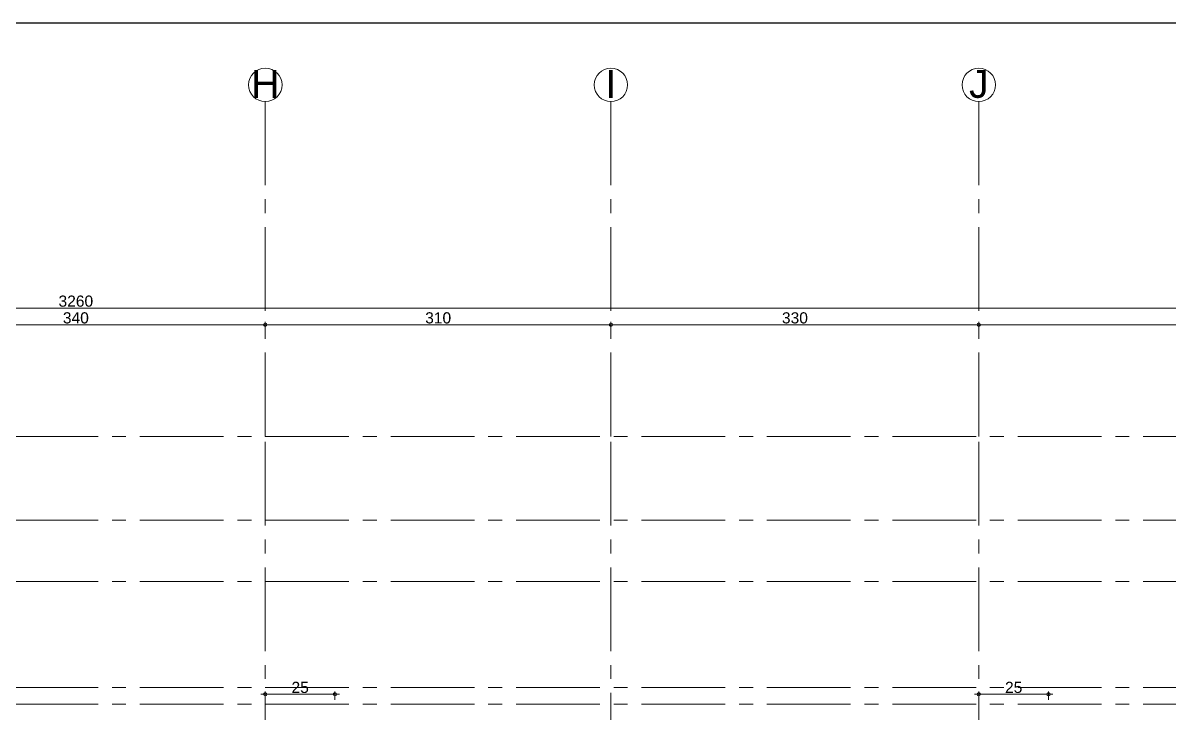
# Model space of a CAD drawing. Header units: millimetres. Extents: x 2232 to 85269, y -3593 to 5869.
# Drawn here: x 34444 to 35472, y 5250 to 5869 of the extents above; entities that cross this region are included whole.
import ezdxf

# ---------------------------------------------------------------- set-up
doc = ezdxf.new("R2010")
doc.units = ezdxf.units.MM
doc.linetypes.add('CENTER2', pattern=[112.5, 75, -12.5, 12.5, -12.5])
doc.linetypes.add('DASHDOT2', pattern=[12.7, 6.35, -3.175, 0, -3.175])
doc.layers.add('aks', color=251, linetype='DASHDOT2', lineweight=35)
doc.layers.add('Ölçülendirme', color=7, linetype='Continuous')
doc.styles.add('arial_1_18', font='arial.ttf', dxfattribs={"height": 0.2})

# ---------------------------------------------------------------- blocks, each defined once
blk = doc.blocks.new('IDE999Entity7000')
at = {"layer": 'aks', "color": 250, "linetype": 'CENTER2', "lineweight": 5}
for points in [[(26135.6, 2530), (26135.6, 2830)], [(26135.6, 200), (26135.6, 2530)]]:
    blk.add_lwpolyline(points, dxfattribs=at)
at = {"layer": 'aks', "color": 30, "linetype": 'Continuous', "lineweight": 5}
blk.add_circle((26135.6, 2845), 15, dxfattribs=at)
at = {"layer": 'aks', "color": 1, "linetype": 'Continuous', "lineweight": 5, "style": 'arial_1_18'}
blk.add_text('I', height=25, dxfattribs=at).set_placement((26130.8, 2833.4))
blk = doc.blocks.new('IDE999Entity7001')
at = {"layer": 'aks', "color": 250, "linetype": 'CENTER2', "lineweight": 5}
for points in [[(26465.6, 2530), (26465.6, 2830)], [(26465.6, 200), (26465.6, 2530)]]:
    blk.add_lwpolyline(points, dxfattribs=at)
at = {"layer": 'aks', "color": 30, "linetype": 'Continuous', "lineweight": 5}
blk.add_circle((26465.6, 2845), 15, dxfattribs=at)
at = {"layer": 'aks', "color": 1, "linetype": 'Continuous', "lineweight": 5, "style": 'arial_1_18'}
blk.add_text('J', height=25, dxfattribs=at).set_placement((26456.9, 2833.4))
blk = doc.blocks.new('IDE999Entity7002')
at = {"layer": 'aks', "color": 250, "linetype": 'CENTER2', "lineweight": 5}
for points in [[(25825.6, 2530), (25825.6, 2830)], [(25825.6, 200), (25825.6, 2530)]]:
    blk.add_lwpolyline(points, dxfattribs=at)
at = {"layer": 'aks', "color": 30, "linetype": 'Continuous', "lineweight": 5}
blk.add_circle((25825.6, 2845), 15, dxfattribs=at)
at = {"layer": 'aks', "color": 1, "linetype": 'Continuous', "lineweight": 5, "style": 'arial_1_18'}
blk.add_text('H', height=25, dxfattribs=at).set_placement((25813, 2833.4))
blk = doc.blocks.new('IDE999Entity7036')
at = {"layer": 'aks', "color": 250, "linetype": 'CENTER2', "lineweight": 5}
blk.add_lwpolyline([(24025.6, 2290), (27285.6, 2290)], dxfattribs=at)
blk = doc.blocks.new('IDE999Entity7038')
at = {"layer": 'aks', "color": 250, "linetype": 'CENTER2', "lineweight": 5}
blk.add_lwpolyline([(24025.6, 2305), (27285.6, 2305)], dxfattribs=at)
blk = doc.blocks.new('IDE999Entity7040')
at = {"layer": 'aks', "color": 250, "linetype": 'CENTER2', "lineweight": 5}
blk.add_lwpolyline([(24025.6, 2400), (27285.6, 2400)], dxfattribs=at)
blk = doc.blocks.new('IDE999Entity7041')
at = {"layer": 'aks', "color": 250, "linetype": 'CENTER2', "lineweight": 5}
blk.add_lwpolyline([(24025.6, 2455), (27285.6, 2455)], dxfattribs=at)
blk = doc.blocks.new('IDE999Entity7042')
at = {"layer": 'aks', "color": 250, "linetype": 'CENTER2', "lineweight": 5}
blk.add_lwpolyline([(24025.6, 2530), (27285.6, 2530)], dxfattribs=at)

msp = doc.modelspace()

# ---------------------------------------------------------------- linework, layer by layer
msp.add_line((3332.4, 5868.7), (79990.7, 5868.7))
at = {"layer": 'Ölçülendirme', "color": 5, "linetype": 'Continuous', "lineweight": 5}
for points in [[(32857.7, 5613.2), (36125.7, 5613.2)], [(32857.7, 5598.2), (36125.7, 5598.2)], [(34661.7, 5593.2), (34661.7, 5600.7)], [(34971.7, 5593.2), (34971.7, 5600.7)], [(35301.7, 5593.2), (35301.7, 5600.7)], [(34728.2, 5267), (34657.7, 5267)], [(34661.7, 5262), (34661.7, 5269.5)], [(34724.2, 5262), (34724.2, 5269.5)], [(35368.2, 5267), (35297.7, 5267)], [(35301.7, 5262), (35301.7, 5269.5)], [(35364.2, 5262), (35364.2, 5269.5)]]:
    msp.add_lwpolyline(points, dxfattribs=at)
for centre in [(34661.7, 5598.2), (34971.7, 5598.2), (35301.7, 5598.2), (34661.7, 5267), (34724.2, 5267), (35301.7, 5267), (35364.2, 5267)]:
    msp.add_circle(centre, 1.5, dxfattribs=at)

# ---------------------------------------------------------------- block references
at = {"layer": 'aks'}
for name in ['IDE999Entity7002', 'IDE999Entity7000', 'IDE999Entity7001', 'IDE999Entity7042', 'IDE999Entity7041', 'IDE999Entity7040', 'IDE999Entity7038', 'IDE999Entity7036']:
    msp.add_blockref(name, (8836.1, 2968.2), dxfattribs=at)

# ---------------------------------------------------------------- texts
at = {"layer": 'Ölçülendirme', "color": 5, "linetype": 'Continuous', "lineweight": 5, "style": 'arial_1_18'}
for s, p in [('3260', (34476.2, 5614.4)), ('340', (34480.1, 5599.4)), ('310', (34805.1, 5599.4)), ('330', (35125.1, 5599.4)), ('25', (34685.2, 5268.2)), ('25', (35325.2, 5268.2))]:
    msp.add_text(s, height=10, dxfattribs=at).set_placement(p)

doc.saveas('drawing.dxf')
